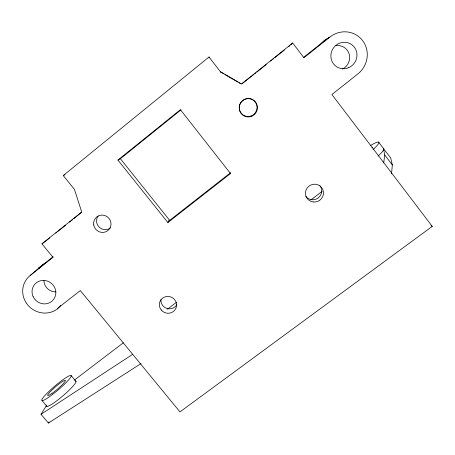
<?xml version="1.0" encoding="UTF-8"?>
<svg xmlns="http://www.w3.org/2000/svg" width="455" height="455" viewBox="0 0 455 455"><rect width="100%" height="100%" fill="white"/><g stroke="black" fill="none" stroke-linecap="round" stroke-linejoin="round"><path stroke-width="0.68" d="M391.522 173.924L392.329 164.938L390.709 158.033L378.605 142.091M383.707 162.879L384.754 154.973L383.656 149.502M167.872 222.529L169.311 219.919L120.393 158.727L117.908 160.075L167.872 222.529L230.526 173.526L180.402 109.672L117.908 160.075M46.785 404.973L41.035 414.295L48.418 423.053L49.106 421.853M60.725 305.373L57.637 308.757A21.618 20.634 36.1 0 1 27.709 304.918A21.618 20.634 36.1 0 1 30.161 275.542L42.19 265.106M290.859 44.755L292.684 43.015L303.906 57.757L329.938 37.048A23.91 23.046 -55.2 0 1 362.663 40.677A23.91 23.046 -55.2 0 1 357.806 73.96L331.894 94.532L432.25 226.385L179.981 411.906L80.319 290.574L57.415 308.49M30.161 275.542L53.025 257.348L41.945 243.857L81.712 212.002L74.461 189.405L63.245 175.556L208.993 57.006L220.675 72.083L223.735 73.864M120.393 158.727L181.062 109.809M292.684 43.015L241.56 83.965L220.294 71.589L220.675 72.083M81.627 212.24L73.858 218.627M242.02 83.771L251.581 76.116M55.749 233.131L56.847 232.255M57.944 231.373L65.622 225.219M69.467 222.142L70.565 221.267M71.662 220.385L72.76 219.509M252.377 75.649L253.481 74.762M254.584 73.881L255.682 72.999M256.785 72.117L266.158 64.61M270.566 61.078L271.669 60.197M272.767 59.315L273.87 58.433M274.974 57.552L284.341 50.044M288.749 46.512L289.852 45.631M53.189 256.626L38.339 268.444A20.771 19.872 36.4 0 1 40.489 266.96M303.377 57.552L326.081 39.483A22.892 22.085 -55.5 0 0 323.63 41.735M168.6 221.21L230.605 172.701M74.21 380.226L123.35 342.786M167.412 309.224L176.449 302.336M310.879 199.921L322.18 191.316M41.945 243.857L49.709 237.965M41.035 414.295L132.632 354.36M48.418 423.053L141.084 363.539M324.273 40.626L329.938 37.048M63.245 175.556L65.037 174.731M224.958 74.58L237.817 82.059M239.04 82.77L240.877 83.839M431.118 225.623L432.25 226.385M42.093 400.656L46.922 406.4M71.298 375.75A19.309 2.531 -40.4 0 1 49.208 396.908A19.309 2.531 -40.4 0 1 49.021 391.346A19.309 2.531 -40.4 0 1 71.298 375.75L76.053 381.455M208.993 57.006L209.613 57.808M384.754 154.973L392.329 164.938M383.451 148.478L383.792 149.24L382.974 150.832A20.685 3.111 -36.6 0 1 378.099 156.019M321.002 43.805A22.414 21.63 -55.6 0 1 329.261 37.606M335.955 45.682A12.552 12.114 -55.6 0 1 349.207 54.196A12.552 12.114 -55.6 0 1 342.518 69.058M38.664 268.797A20.367 19.514 36.5 0 1 45.437 263.018M55.937 291.888A11.403 10.926 36.5 0 1 43.907 280.57M244.671 99.247A9.026 8.89 -64.9 0 1 257.001 108.324A9.026 8.89 -64.9 0 1 243.067 114.967A9.026 8.89 -64.9 0 1 244.142 99.497M110.485 227.853A8.628 8.406 41.2 0 1 98.121 216.034M319.95 185.68A8.895 8.696 -28.3 0 1 318.21 197.942A8.895 8.696 -28.3 0 1 305.823 196.463M176.802 304.748A8.497 8.236 18.7 0 1 160.968 299.578M372.002 147.13A12.421 1.752 -36.8 0 1 372.162 147.585M75.502 381.011A19.292 2.69 -40.5 0 1 63.091 395.708A19.292 2.69 -40.5 0 1 46.529 405.809M370.467 145.554A20.708 2.923 -36.8 0 1 373.151 149.519M348.74 67.647A13.388 12.905 -55.2 0 0 352.034 44.863A13.388 12.905 -55.2 0 0 330.995 54.043A13.388 12.905 -55.2 0 0 348.74 67.647M33.147 296.66A12.109 11.557 36.1 0 0 53.713 299.31A12.109 11.557 36.1 0 0 44.971 280.513A12.109 11.557 36.1 0 0 33.147 296.66M93.713 224.952A8.81 8.571 41 0 0 107.835 230.611A8.81 8.571 41 0 0 105.367 215.727A8.81 8.571 41 0 0 93.713 224.952M251.871 116.207A9.219 9.083 -64.7 0 0 253.862 100.39A9.219 9.083 -64.7 0 0 239.313 106.715A9.219 9.083 -64.7 0 0 251.871 116.207M313.199 201.963A9.083 8.878 -27.9 0 0 322.851 189.616A9.083 8.878 -27.9 0 0 307.352 187.739A9.083 8.878 -27.9 0 0 313.199 201.963M161.224 309.974A8.668 8.4 18.8 0 0 176.022 308.069A8.668 8.4 18.8 0 0 166.684 296.489A8.668 8.4 18.8 0 0 161.224 309.974M52.086 393.325A11.585 1.519 -40.4 0 0 65.406 380.602A11.585 1.519 -40.4 0 0 52.109 389.872A11.585 1.519 -40.4 0 0 52.086 393.325"/></g></svg>
